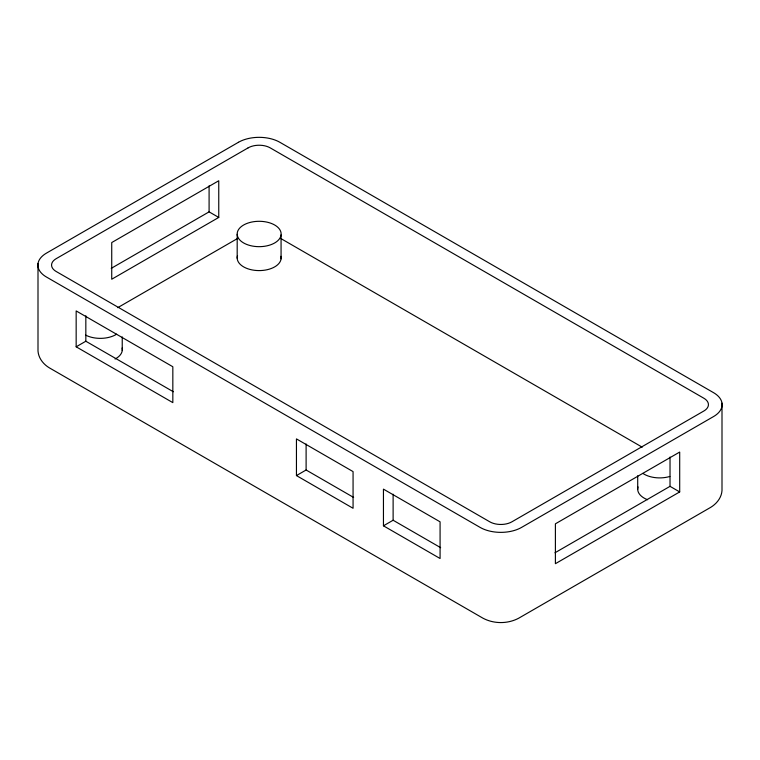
<?xml version="1.0" encoding="UTF-8"?>
<svg xmlns="http://www.w3.org/2000/svg" width="760" height="760" viewBox="0 0 760 760"><rect width="100%" height="100%" fill="white"/><g stroke="black" fill="none" stroke-linecap="round" stroke-linejoin="round"><path stroke-width="1.14" d="M111.236 268.356L209.095 211.859L218.756 217.436L218.756 180.756L111.729 242.554L111.729 279.233L218.756 217.436M117.734 307.658L237.842 238.317M76.162 346.807L172.833 402.629L172.833 366.748L76.162 310.925L76.162 346.807L85.832 341.231L173.346 391.751M296.447 475.579L353.067 508.278L353.067 471.599L296.447 438.9L296.447 475.579L306.109 470.003L353.637 497.439M383.448 525.815L440.078 558.505L440.078 521.825L383.448 489.136L383.448 525.815L393.119 520.239L440.648 547.675M554.971 552.776L670.025 486.343L679.697 491.929L679.697 452.058L555.399 523.82L555.399 563.692L679.697 491.929M280.478 238.326L642.209 447.165M722 403.142L722 490.608C721.496 497.762 716.632 503.747 710.695 507.357L518.728 618.193C507.765 624.026 493.924 624.026 482.961 618.193L49.305 367.821C43.329 364.24 38.541 358.197 38 351.072L38 263.606M670.025 457.035L670.025 486.343M637.707 475.788L637.707 489.459M393.119 494.209L393.119 520.239M306.109 443.973L306.109 470.003M281.067 234.945A21.973 12.682 0 0 1 246.753 244.454A21.973 12.682 0 0 1 249.65 222.547A21.973 12.682 0 0 1 281.067 234.945L281.067 258.865M237.186 234.308L237.186 258.229M209.095 185.829L209.095 211.859M122.236 336.898L122.236 350.559M85.832 315.761L85.832 341.231M280.953 256.3A21.973 12.682 0 0 1 258.599 270.588A21.973 12.682 0 0 1 237.528 255.664M122.132 347.994A21.973 12.682 0 0 1 115.064 359.014M116.641 334.181A21.973 12.682 0 0 1 85.605 335.094M669.845 476.463A21.973 12.682 0 0 1 642.875 473.394M647.577 499.728A21.973 12.682 0 0 1 638.039 486.903M238.44 142.291L46.474 253.118A29.298 16.91 0 0 0 46.474 277.039L480.13 527.411A29.298 16.91 0 0 0 521.559 527.411L713.526 416.575A29.298 16.91 0 0 0 713.526 392.654L279.87 142.291A29.298 16.91 0 0 0 238.44 142.291M248.112 147.868L56.136 258.704A15.627 9.025 0 0 0 56.136 271.462L489.792 521.825A15.627 9.025 0 0 0 511.889 521.825L703.864 410.998A15.627 9.025 0 0 0 703.864 398.24L270.209 147.868A15.627 9.025 0 0 0 248.112 147.868"/></g></svg>
